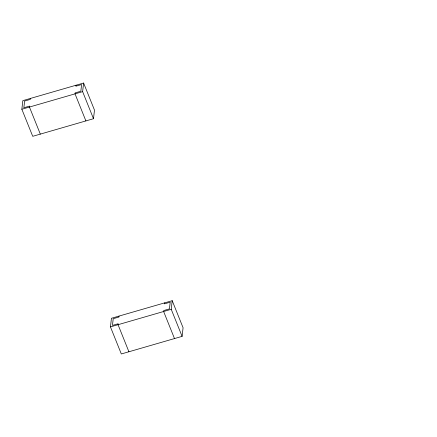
<?xml version="1.0" encoding="UTF-8"?>
<svg xmlns="http://www.w3.org/2000/svg" width="437" height="437" viewBox="0 0 437 437"><rect width="100%" height="100%" fill="white"/><g stroke="black" fill="none" stroke-linecap="round" stroke-linejoin="round"><path stroke-width="0.66" d="M21.85 109.25L22.833 100.636L83.609 83.035L94.479 110.097L93.496 118.717L32.72 136.317L21.85 109.25L82.626 91.655L83.609 83.035M30.432 98.434L30.322 99.39L24.619 101.04L23.86 107.742L29.558 106.093L29.448 107.054L40.319 134.115M76.011 85.231L75.901 86.193L81.599 84.543L80.834 91.246L75.137 92.895L75.027 93.851L85.898 120.918M110.452 326.903L111.435 318.283L172.211 300.683L183.081 327.75L182.098 336.364L121.322 353.965L110.452 326.903L171.228 309.303L172.211 300.683M119.028 316.082L118.919 317.043L113.221 318.693L112.462 325.396L118.159 323.746L118.05 324.702L128.92 351.769M164.612 302.885L164.503 303.841L170.201 302.191L169.436 308.893L163.738 310.549L163.629 311.505L174.5 338.566M171.228 309.303L182.098 336.364M82.626 91.655L93.496 118.717"/></g></svg>
